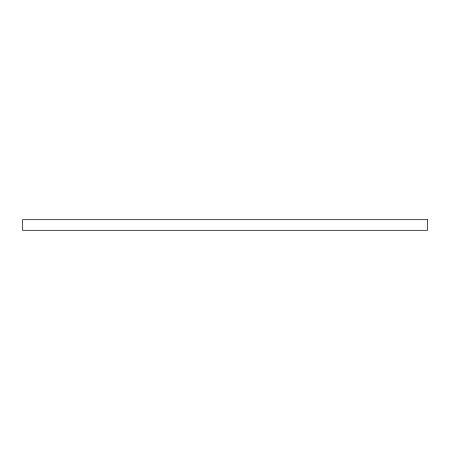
<?xml version="1.0" encoding="UTF-8"?>
<svg xmlns="http://www.w3.org/2000/svg" width="450" height="450" viewBox="0 0 450 450"><rect width="100%" height="100%" fill="white"/><g stroke="black" fill="none" stroke-linecap="round" stroke-linejoin="round"><path stroke-width="0.67" d="M427.5 219.701L22.5 219.701L22.5 230.299L427.5 230.299L427.5 219.701"/></g></svg>
